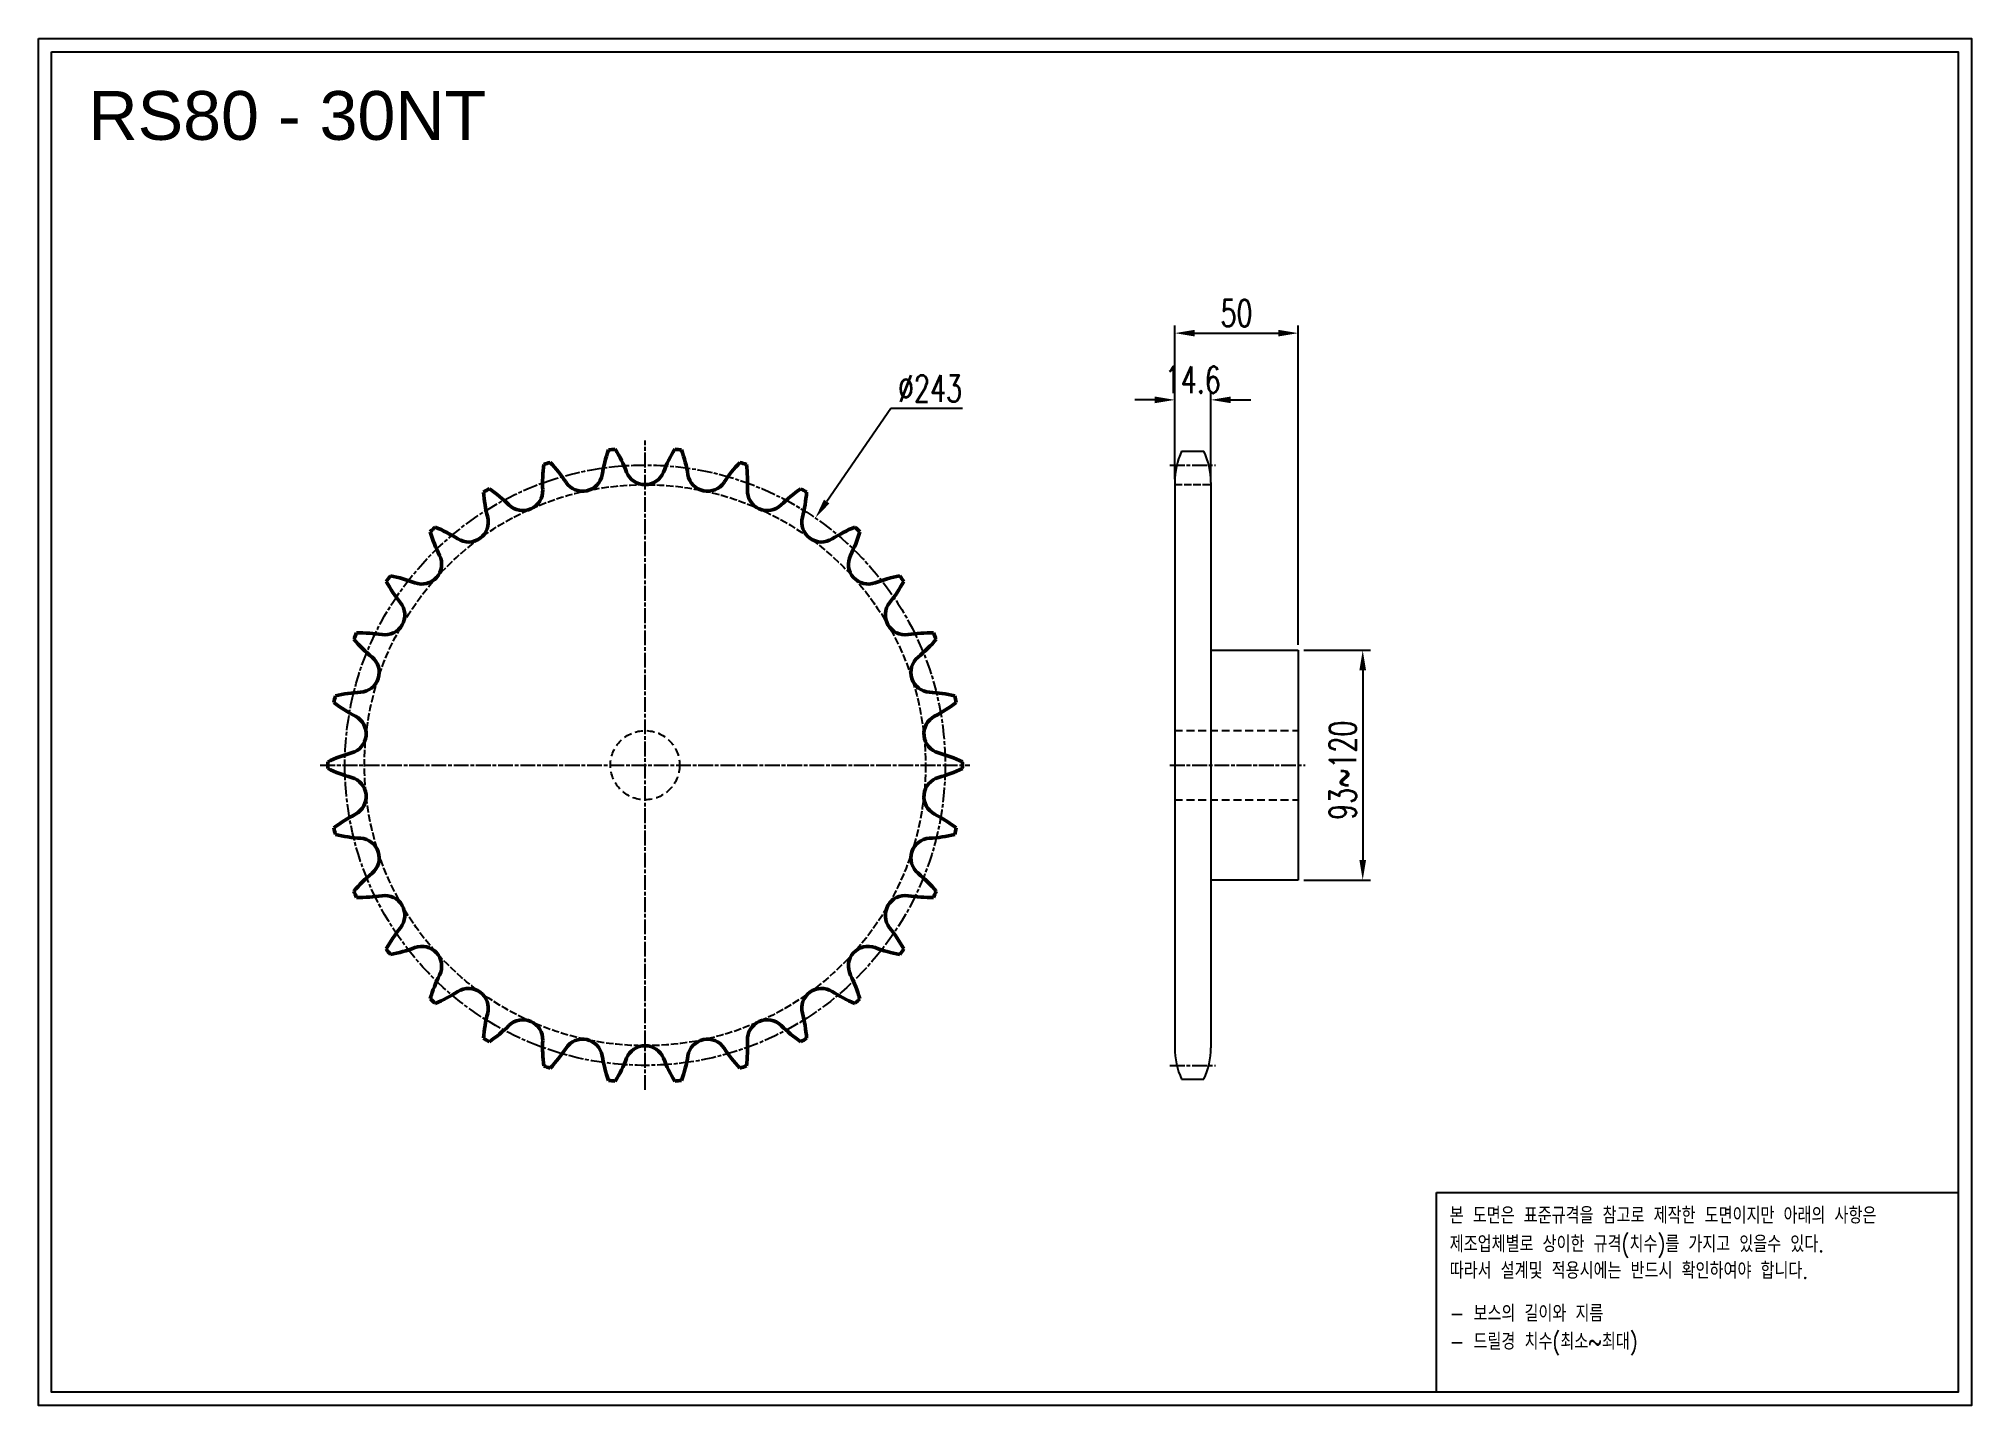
# Model space of a CAD drawing. Header units: millimetres. Extents: x -69295 to -68512, y 16933 to 17486.
import ezdxf

# ---------------------------------------------------------------- set-up
doc = ezdxf.new("R2010")
doc.units = ezdxf.units.MM
for name, pattern in [('AM_ISO02W050', [7.5, 6, -1.5]), ('AM_ISO02W050x2', [3.75, 3, -0.75]), ('AM_ISO08W050', [18, 12, -1.5, 3, -1.5]), ('AM_ISO08W050x2', [9, 6, -0.75, 1.5, -0.75]), ('HIDDEN', [9.525, 6.35, -3.175])]:
    doc.linetypes.add(name, pattern=pattern)
for name, color, linetype, lineweight in [('AM_0N', 7, 'Continuous', 50), ('AM_3N', 6, 'AM_ISO02W050', 25), ('AM_7', 4, 'AM_ISO08W050', 25), ('AM_7N', 4, 'AM_ISO08W050', 25)]:
    doc.layers.add(name, color=color, linetype=linetype, lineweight=lineweight)
doc.layers.add('HL', color=2, linetype='HIDDEN')
doc.layers.add('S-DIM', color=7, linetype='Continuous')
doc.styles.add('HAN', font='ROMANS.shx', dxfattribs={"width": 0.7, "bigfont": 'whgtxt.shx'})
doc.styles.add('HSG', font='SIMPLEX.shx', dxfattribs={"width": 0.7, "bigfont": 'HSG.shx'})
doc.styles.get("Standard").update_dxf_attribs({"font": 'arial.ttf'})
doc.dimstyles.new('APP23', dxfattribs={"dimscale": 4.5, "dimtxt": 2.4, "dimasz": 1.8, "dimexe": 0.7, "dimexo": 0.5, "dimgap": 0.6, "dimtad": 1, "dimtoh": 1, "dimdec": 1, "dimrnd": 0.01, "dimzin": 9, "dimdsep": 46, "dimtxsty": 'HSG', "dimcen": 0, "dimclrd": 1, "dimclre": 1, "dimclrt": 256, "dimazin": 2, "dimtp": 1, "dimtm": 1, "dimtfac": 0.5, "dimtdec": 1, "dimtix": 1, "dimtofl": 0, "dimtmove": 0, "dimatfit": 3, "dimfxl": 0, "dimtvp": 1, "dimtolj": 2, "dimlwd": -1, "dimlwe": -1, "dimarcsym": 0})

# ---------------------------------------------------------------- blocks, each defined once
blk = doc.blocks.new('*D1')
at = {"layer": 'Defpoints', "color": 0, "transparency": 16777216}
for p in [(-68784.64, 17238.53), (-68784.64, 17145.53), (-68758.54, 17145.53)]:
    blk.add_point(p, dxfattribs=at)
at = {"layer": 'S-DIM', "color": 1, "transparency": 16777216}
for p, q in [((-68782.39, 17238.53), (-68755.39, 17238.53)), ((-68758.54, 17230.43), (-68758.54, 17153.63)), ((-68782.39, 17145.53), (-68755.39, 17145.53))]:
    blk.add_line(p, q, dxfattribs=at)
for points in [[(-68759.89, 17230.43), (-68757.19, 17230.43), (-68758.54, 17238.53)], [(-68759.89, 17153.63), (-68757.19, 17153.63), (-68758.54, 17145.53)]]:
    blk.add_solid(points, dxfattribs=at)
at = {"layer": 'S-DIM', "transparency": 16777216, "insert": (-68766.64, 17189.99), "char_height": 10.8, "attachment_point": 5, "rotation": 90, "style": 'HSG'}
blk.add_mtext('\\A2;93~120', dxfattribs=at)
blk = doc.blocks.new('*D2')
at = {"layer": 'Defpoints', "color": 0, "transparency": 16777216}
for p in [(-68980.13, 17292.08), (-69118, 17091.98)]:
    blk.add_point(p, dxfattribs=at)
at = {"layer": 'S-DIM', "color": 1, "transparency": 16777216}
for p, q in [((-68949.57, 17336.43), (-68975.54, 17298.75)), ((-68920.59, 17336.43), (-68949.57, 17336.43))]:
    blk.add_line(p, q, dxfattribs=at)
blk.add_solid([(-68976.65, 17299.52), (-68974.42, 17297.98), (-68980.13, 17292.08)], dxfattribs=at)
at = {"layer": 'S-DIM', "transparency": 16777216, "insert": (-68933.73, 17344.53), "char_height": 10.8, "attachment_point": 5, "style": 'HSG'}
blk.add_mtext('\\A2;∅243', dxfattribs=at)
blk = doc.blocks.new('*D3')
at = {"layer": 'Defpoints', "color": 0, "transparency": 16777216}
for p in [(-68820.04, 17339.91), (-68834.64, 17305.59), (-68820.04, 17305.59)]:
    blk.add_point(p, dxfattribs=at)
at = {"layer": 'S-DIM', "color": 1, "transparency": 16777216}
for p, q in [((-68842.74, 17339.91), (-68850.84, 17339.91)), ((-68834.64, 17307.84), (-68834.64, 17343.06)), ((-68820.04, 17307.84), (-68820.04, 17343.06)), ((-68811.94, 17339.91), (-68803.84, 17339.91))]:
    blk.add_line(p, q, dxfattribs=at)
for points in [[(-68842.74, 17341.26), (-68842.74, 17338.56), (-68834.64, 17339.91)], [(-68811.94, 17341.26), (-68811.94, 17338.56), (-68820.04, 17339.91)]]:
    blk.add_solid(points, dxfattribs=at)
at = {"layer": 'S-DIM', "transparency": 16777216, "insert": (-68827.34, 17348.01), "char_height": 10.8, "attachment_point": 5, "style": 'HSG'}
blk.add_mtext('\\A2;14.6', dxfattribs=at)
blk = doc.blocks.new('*D4')
at = {"layer": 'Defpoints', "color": 0, "transparency": 16777216}
for p in [(-68784.64, 17366.91), (-68834.64, 17305.59), (-68784.64, 17238.53)]:
    blk.add_point(p, dxfattribs=at)
at = {"layer": 'S-DIM', "color": 1, "transparency": 16777216}
for p, q in [((-68834.64, 17307.84), (-68834.64, 17370.06)), ((-68784.64, 17240.78), (-68784.64, 17370.06)), ((-68826.54, 17366.91), (-68792.74, 17366.91))]:
    blk.add_line(p, q, dxfattribs=at)
for points in [[(-68826.54, 17368.26), (-68826.54, 17365.56), (-68834.64, 17366.91)], [(-68792.74, 17368.26), (-68792.74, 17365.56), (-68784.64, 17366.91)]]:
    blk.add_solid(points, dxfattribs=at)
at = {"layer": 'S-DIM', "transparency": 16777216, "insert": (-68809.64, 17375.01), "char_height": 10.8, "attachment_point": 5, "style": 'HSG'}
blk.add_mtext('\\A2;50', dxfattribs=at)
blk = doc.blocks.new('*D5')
at = {"layer": 'Defpoints', "color": 0, "transparency": 16777216}
for p in [(-68784.64, 17238.53), (-68784.64, 17145.53), (-68758.54, 17145.53)]:
    blk.add_point(p, dxfattribs=at)
at = {"layer": 'S-DIM', "color": 1, "transparency": 16777216}
for p, q in [((-68782.39, 17238.53), (-68755.39, 17238.53)), ((-68758.54, 17230.43), (-68758.54, 17153.63)), ((-68782.39, 17145.53), (-68755.39, 17145.53))]:
    blk.add_line(p, q, dxfattribs=at)
for points in [[(-68759.89, 17230.43), (-68757.19, 17230.43), (-68758.54, 17238.53)], [(-68759.89, 17153.63), (-68757.19, 17153.63), (-68758.54, 17145.53)]]:
    blk.add_solid(points, dxfattribs=at)
at = {"layer": 'S-DIM', "transparency": 16777216, "insert": (-68766.64, 17189.99), "char_height": 10.8, "attachment_point": 5, "rotation": 90, "style": 'HSG'}
blk.add_mtext('\\A2;93~120', dxfattribs=at)
blk = doc.blocks.new('*D6')
at = {"layer": 'Defpoints', "color": 0, "transparency": 16777216}
for p in [(-68784.64, 17238.53), (-68784.64, 17145.53), (-68758.54, 17145.53)]:
    blk.add_point(p, dxfattribs=at)
at = {"layer": 'S-DIM', "color": 1, "transparency": 16777216}
for p, q in [((-68782.39, 17238.53), (-68755.39, 17238.53)), ((-68758.54, 17230.43), (-68758.54, 17153.63)), ((-68782.39, 17145.53), (-68755.39, 17145.53))]:
    blk.add_line(p, q, dxfattribs=at)
for points in [[(-68759.89, 17230.43), (-68757.19, 17230.43), (-68758.54, 17238.53)], [(-68759.89, 17153.63), (-68757.19, 17153.63), (-68758.54, 17145.53)]]:
    blk.add_solid(points, dxfattribs=at)
at = {"layer": 'S-DIM', "transparency": 16777216, "insert": (-68766.64, 17189.99), "char_height": 10.8, "attachment_point": 5, "rotation": 90, "style": 'HSG'}
blk.add_mtext('\\A2;93~120', dxfattribs=at)
blk = doc.blocks.new('notice1')
at = {"color": 4}
blk.add_lwpolyline([(-22142.12, 1735.9), (-22053.8, 1735.9), (-22053.8, 1702.07), (-22142.12, 1702.07)], close=True, dxfattribs=at)
at = {"color": 4, "style": 'HAN', "width": 0.8}
for s, p in [('본 도면은 표준규격을 참고로 제작한 도면이지만 아래의 사항은', (-22139.9, 1730.62)), ('제조업체별로 상이한 규격(치수)를 가지고 있을수 있다.', (-22139.9, 1725.78)), ('따라서 설계및 적용시에는 반드시 확인하여야 합니다.', (-22139.9, 1721.28)), ('- 보스의 길이와 지름', (-22139.9, 1714.03)), ('- 드릴경 치수(최소~최대)', (-22139.9, 1709.27))]:
    blk.add_text(s, height=2.7949, dxfattribs=at).set_placement(p)

msp = doc.modelspace()

# ---------------------------------------------------------------- linework, layer by layer
for p, q in [((-68831.84, 17319.14), (-68822.84, 17319.14)), ((-68834.64, 17306.44), (-68834.64, 17077.62)), ((-68820.04, 17306.44), (-68820.04, 17077.62)), ((-68820.04, 17238.53), (-68784.64, 17238.53)), ((-68784.64, 17238.53), (-68784.64, 17145.53)), ((-68784.64, 17145.53), (-68820.04, 17145.53)), ((-68831.84, 17064.92), (-68822.84, 17064.92))]:
    msp.add_line(p, q)
for points in [[(-69294.54, 17486.11), (-68512.17, 17486.11), (-68512.17, 16932.92), (-69294.54, 16932.92)], [(-69289.27, 17480.84), (-68517.44, 17480.84), (-68517.44, 16938.19), (-69289.27, 16938.19)]]:
    msp.add_lwpolyline(points, close=True)
for centre, start, end in [((-68804.44, 17306.44), 155.13196, 180), ((-68850.24, 17306.44), 0, 24.86804), ((-68804.44, 17077.62), 180, 204.86804), ((-68850.24, 17077.62), 335.13196, 0)]:
    msp.add_arc(centre, 30.2, start, end)
at = {"layer": 'AM_0N'}
for centre, radius, start, end in [((-69049.07, 17192.03), 128.45, 107.37972, 108.62028), ((-69131.88, 17272.87), 60.98, 33.5, 43.20924), ((-69006.29, 17299.56), 60.98, 160.79076, 170.5), ((-69049.07, 17192.03), 128.45, 95.37972, 96.62028), ((-69113.26, 17288.32), 60.98, 21.5, 31.20924), ((-68984.87, 17288.32), 60.98, 148.79076, 158.5), ((-69049.07, 17192.03), 128.45, 83.37972, 84.62028), ((-69091.84, 17299.56), 60.98, 9.5, 19.20924), ((-68966.25, 17272.87), 60.98, 136.79076, 146.5), ((-69049.07, 17192.03), 128.45, 71.37972, 72.62028), ((-69029.58, 17306.11), 60.98, 172.79076, 182.5), ((-69074.34, 17310.95), 8.02, 213.5, 350.5), ((-69049.07, 17313.61), 8.02, 201.5, 338.5), ((-69023.79, 17310.95), 8.02, 189.5, 326.5), ((-69068.55, 17306.11), 60.98, 357.5, 7.20924), ((-69049.07, 17192.03), 128.45, 119.37972, 120.62028), ((-69053.73, 17307.66), 60.98, 184.79076, 194.5), ((-69146.88, 17253.88), 60.98, 45.5, 55.20924), ((-69098.52, 17303.1), 8.02, 225.5, 2.5), ((-68999.62, 17303.1), 8.02, 177.5, 314.5), ((-68951.25, 17253.88), 60.98, 124.79076, 134.5), ((-69049.07, 17192.03), 128.45, 59.37972, 60.62028), ((-69044.41, 17307.66), 60.98, 345.5, 355.20924), ((-69120.53, 17290.39), 8.02, 237.5, 14.5), ((-68977.6, 17290.39), 8.02, 165.5, 302.5), ((-69049.07, 17192.03), 128.45, 131.37972, 132.62028), ((-69077.67, 17304.17), 60.98, 196.79076, 206.5), ((-69157.6, 17232.2), 60.98, 57.5, 67.20924), ((-68940.53, 17232.2), 60.98, 112.79076, 122.5), ((-69020.47, 17304.17), 60.98, 333.5, 343.20924), ((-69049.07, 17192.03), 128.45, 47.37972, 48.62028), ((-69139.42, 17273.38), 8.02, 249.5, 26.5), ((-68958.72, 17273.38), 8.02, 153.5, 290.5), ((-69049.07, 17192.03), 128.45, 143.37972, 144.62028), ((-69163.58, 17208.75), 60.98, 69.5, 79.20924), ((-68934.55, 17208.75), 60.98, 100.79076, 110.5), ((-69049.07, 17192.03), 128.45, 35.37972, 36.62028), ((-69100.36, 17295.77), 60.98, 208.79076, 218.5), ((-68997.78, 17295.77), 60.98, 321.5, 331.20924), ((-69154.36, 17252.82), 8.02, 261.5, 38.5), ((-68943.78, 17252.82), 8.02, 141.5, 278.5), ((-69049.07, 17192.03), 128.45, 155.37972, 156.62028), ((-69164.55, 17184.58), 60.98, 81.5, 91.20924), ((-68933.58, 17184.58), 60.98, 88.79076, 98.5), ((-69049.07, 17192.03), 128.45, 23.37972, 24.62028), ((-69120.8, 17282.84), 60.98, 220.79076, 230.5), ((-69164.69, 17229.6), 8.02, 273.5, 50.5), ((-68933.44, 17229.6), 8.02, 129.5, 266.5), ((-68977.33, 17282.84), 60.98, 309.5, 319.20924), ((-69049.07, 17192.03), 128.45, 167.37972, 168.62028), ((-69160.48, 17160.73), 60.98, 93.5, 103.20924), ((-68937.65, 17160.73), 60.98, 76.79076, 86.5), ((-69049.07, 17192.03), 128.45, 11.37972, 12.62028), ((-69138.12, 17265.94), 60.98, 232.79076, 242.5), ((-68960.01, 17265.94), 60.98, 297.5, 307.20924), ((-69169.98, 17204.74), 8.02, 285.5, 62.5), ((-68928.15, 17204.74), 8.02, 117.5, 254.5), ((-69151.54, 17138.25), 60.98, 105.5, 115.20924), ((-68946.59, 17138.25), 60.98, 64.79076, 74.5), ((-69049.07, 17192.03), 128.45, 179.37972, 180.62028), ((-69151.54, 17245.81), 60.98, 244.79076, 254.5), ((-68946.59, 17245.81), 60.98, 285.5, 295.20924), ((-69049.07, 17192.03), 128.45, 359.37972, 0.62028), ((-69169.98, 17179.32), 8.02, 297.5, 74.5), ((-68928.15, 17179.32), 8.02, 105.5, 242.5), ((-69138.12, 17118.12), 60.98, 117.5, 127.20924), ((-69049.07, 17192.03), 128.45, 191.37972, 192.62028), ((-68960.01, 17118.12), 60.98, 52.79076, 62.5), ((-69049.07, 17192.03), 128.45, 347.37972, 348.62028), ((-69160.48, 17223.33), 60.98, 256.79076, 266.5), ((-69164.69, 17154.46), 8.02, 309.5, 86.5), ((-68933.44, 17154.46), 8.02, 93.5, 230.5), ((-68937.65, 17223.33), 60.98, 273.5, 283.20924), ((-69120.8, 17101.22), 60.98, 129.5, 139.20924), ((-68977.33, 17101.22), 60.98, 40.79076, 50.5), ((-69049.07, 17192.03), 128.45, 203.37972, 204.62028), ((-69164.55, 17199.48), 60.98, 268.79076, 278.5), ((-69154.36, 17131.24), 8.02, 321.5, 98.5), ((-68943.78, 17131.24), 8.02, 81.5, 218.5), ((-68933.58, 17199.48), 60.98, 261.5, 271.20924), ((-69049.07, 17192.03), 128.45, 335.37972, 336.62028), ((-69100.36, 17088.29), 60.98, 141.5, 151.20924), ((-68997.78, 17088.29), 60.98, 28.79076, 38.5), ((-69139.42, 17110.68), 8.02, 333.5, 110.5), ((-68958.72, 17110.68), 8.02, 69.5, 206.5), ((-69049.07, 17192.03), 128.45, 215.37972, 216.62028), ((-69163.58, 17175.31), 60.98, 280.79076, 290.5), ((-68934.55, 17175.31), 60.98, 249.5, 259.20924), ((-69049.07, 17192.03), 128.45, 323.37972, 324.62028), ((-69077.67, 17079.89), 60.98, 153.5, 163.20924), ((-69020.47, 17079.89), 60.98, 16.79076, 26.5), ((-69049.07, 17192.03), 128.45, 227.37972, 228.62028), ((-69157.6, 17151.86), 60.98, 292.79076, 302.5), ((-69120.53, 17093.67), 8.02, 345.5, 122.5), ((-68977.6, 17093.67), 8.02, 57.5, 194.5), ((-68940.53, 17151.86), 60.98, 237.5, 247.20924), ((-69049.07, 17192.03), 128.45, 311.37972, 312.62028), ((-69053.73, 17076.4), 60.98, 165.5, 175.20924), ((-69098.52, 17080.96), 8.02, 357.5, 134.5), ((-68999.62, 17080.96), 8.02, 45.5, 182.5), ((-69044.41, 17076.4), 60.98, 4.79076, 14.5), ((-69049.07, 17192.03), 128.45, 239.37972, 240.62028), ((-69146.88, 17130.18), 60.98, 304.79076, 314.5), ((-69029.58, 17077.95), 60.98, 177.5, 187.20924), ((-69074.34, 17073.11), 8.02, 9.5, 146.5), ((-69023.79, 17073.11), 8.02, 33.5, 170.5), ((-69068.55, 17077.95), 60.98, 352.79076, 2.5), ((-68951.25, 17130.18), 60.98, 225.5, 235.20924), ((-69049.07, 17192.03), 128.45, 299.37972, 300.62028), ((-69131.88, 17111.19), 60.98, 316.79076, 326.5), ((-69006.29, 17084.5), 60.98, 189.5, 199.20924), ((-69113.26, 17095.74), 60.98, 328.79076, 338.5), ((-69049.07, 17070.45), 8.02, 21.5, 158.5), ((-68984.87, 17095.74), 60.98, 201.5, 211.20924), ((-69091.84, 17084.5), 60.98, 340.79076, 350.5), ((-68966.25, 17111.19), 60.98, 213.5, 223.20924), ((-69049.07, 17192.03), 128.45, 251.37972, 252.62028), ((-69049.07, 17192.03), 128.45, 263.37972, 264.62028), ((-69049.07, 17192.03), 128.45, 275.37972, 276.62028), ((-69049.07, 17192.03), 128.45, 287.37972, 288.62028)]:
    msp.add_arc(centre, radius, start, end, dxfattribs=at)
at = {"layer": 'AM_3N', "linetype": 'AM_ISO02W050x2'}
msp.add_line((-68834.64, 17305.59), (-68820.04, 17305.59), dxfattribs=at)
msp.add_circle((-69049.07, 17192.03), 113.56, dxfattribs=at)
at = {"layer": 'AM_7', "linetype": 'AM_ISO08W050x2'}
for p, q in [((-68836.58, 17313.53), (-68818.09, 17313.53)), ((-68836.58, 17192.03), (-68781.85, 17192.03)), ((-68836.58, 17070.53), (-68818.09, 17070.53))]:
    msp.add_line(p, q, dxfattribs=at)
msp.add_circle((-69049.07, 17192.03), 121.5, dxfattribs=at)
at = {"layer": 'AM_7N', "linetype": 'AM_ISO08W050x2'}
for p, q in [((-69049.07, 17060.58), (-69049.07, 17323.48)), ((-69180.52, 17192.03), (-68917.61, 17192.03))]:
    msp.add_line(p, q, dxfattribs=at)
at = {"layer": 'HL', "linetype": 'HIDDEN', "ltscale": 0.5}
for p, q in [((-68834.64, 17206.03), (-68784.64, 17206.03)), ((-68834.64, 17178.03), (-68784.64, 17178.03))]:
    msp.add_line(p, q, dxfattribs=at)
msp.add_circle((-69049.07, 17192.03), 14, dxfattribs=at)

# ---------------------------------------------------------------- block references
at = {"xscale": 2.3911759872, "yscale": 2.3911759872, "zscale": 2.3911759872}
msp.add_blockref('notice1', (-15782.93, 12868.25), dxfattribs=at)

# ---------------------------------------------------------------- texts
msp.add_text('RS80 - 30NT', height=19.7568).set_placement((-69274.39, 17445.15))

# ---------------------------------------------------------------- dimensions: what is measured, and where the dimension line sits
at = {"layer": 'S-DIM'}
dim = msp.add_linear_dim(base=(-68784.64, 17366.91), p1=(-68834.64, 17305.59), p2=(-68784.64, 17238.53), dimstyle='APP23', dxfattribs=at)
dim.commit()
dim.dimension.update_dxf_attribs({"geometry": '*D4', "text_midpoint": (-68809.64, 17375.01)})
dim = msp.add_linear_dim(base=(-68820.04, 17339.91), p1=(-68834.64, 17305.59), p2=(-68820.04, 17305.59), dimstyle='APP23', dxfattribs=at)
dim.commit()
dim.dimension.update_dxf_attribs({"geometry": '*D3', "text_midpoint": (-68827.34, 17339.91), "dimtype": 128})
dim = msp.add_diameter_dim_2p(p1=(-69118, 17091.98), p2=(-68980.13, 17292.08), dimstyle='APP23', dxfattribs=at)
dim.commit()
dim.dimension.update_dxf_attribs({"geometry": '*D2', "text_midpoint": (-68933.73, 17336.43), "dimtype": 131})
for picture in ['*D1', '*D5', '*D6']:
    dim = msp.add_linear_dim(base=(-68758.54, 17145.53), p1=(-68784.64, 17238.53), p2=(-68784.64, 17145.53), angle=90, text='<>~120', dimstyle='APP23', dxfattribs=at)
    dim.commit()
    dim.dimension.update_dxf_attribs({"geometry": picture, "text_midpoint": (-68758.54, 17189.99), "dimtype": 128})

doc.saveas('drawing.dxf')
